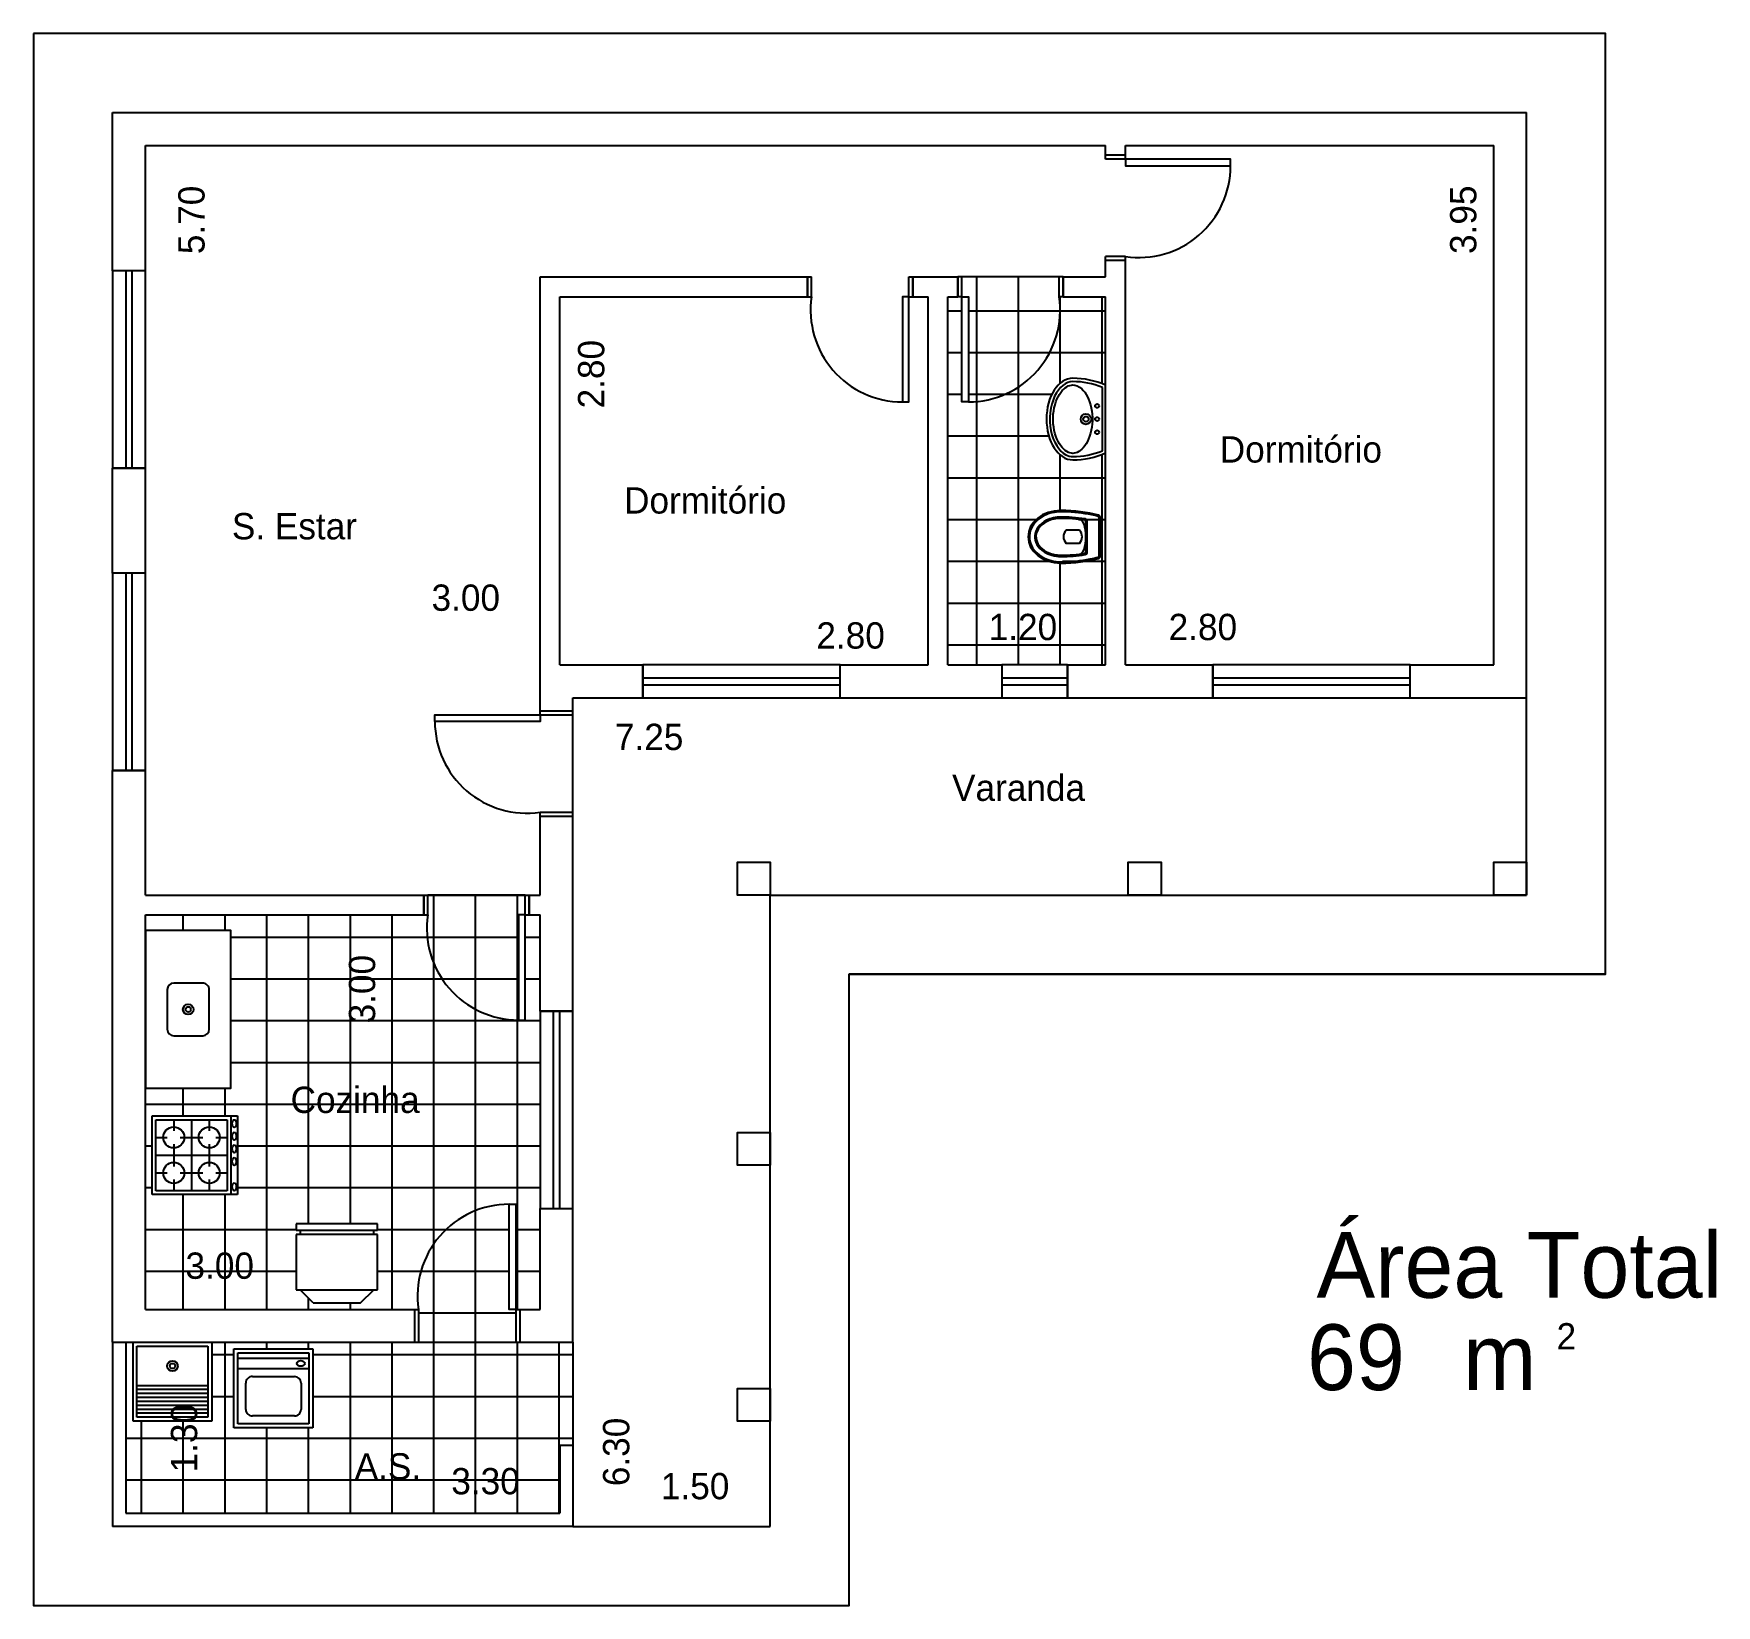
# Model space of a CAD drawing. Extents: x 0.1 to 12.9, y -0.5 to 11.4.
import ezdxf

# ---------------------------------------------------------------- set-up
doc = ezdxf.new("R2010")
doc.units = 0
doc.layers.get('0').update_dxf_attribs({"linetype": 'CONTINUOUS'})
doc.layers.get('DEFPOINTS').update_dxf_attribs({"linetype": 'CONTINUOUS'})
for name, color, linetype in [('ARQ3', 3, 'CONTINUOUS'), ('BLOCO', 7, 'CONTINUOUS'), ('BLOCOS', 7, 'CONTINUOUS'), ('HACHURA', 1, 'CONTINUOUS')]:
    doc.layers.add(name, color=color, linetype=linetype)
doc.styles.add('PADRÃO', font='', dxfattribs={"height": 0.2})
doc.styles.get('PADRÃO').set_extended_font_data('AvantGarde Bk BT')
doc.dimstyles.new('PADRÃOS', dxfattribs={"dimtxt": 0.15, "dimasz": 0.1, "dimexe": 1.25, "dimexo": 0.625, "dimgap": 0.1, "dimtad": 0, "dimjust": 1, "dimzin": 1, "dimdsep": 46, "dimtxsty": 'PADRÃO', "dimcen": 2.5, "dimse1": 1, "dimse2": 1, "dimsd1": 1, "dimsd2": 1, "dimclrt": 1, "dimadec": 0, "dimazin": 0, "dimtfac": 1, "dimtdec": 4, "dimtmove": 0, "dimatfit": 3, "dimfxl": 1, "dimtolj": 1, "dimtzin": 0, "dimarcsym": 0})
pattern_1 = [(0, (-138.7625952351194, -142.7760969602122), (0, 0.3175), []), (90, (-138.7625952351194, -142.7760969602122), (-0.3175, 1.944062586693024e-17), [])]

# ---------------------------------------------------------------- blocks, each defined once
blk = doc.blocks.new('P80D25')
at = {"layer": 'BLOCO', "ltscale": 0.015}
for p, q in [((0, 0.2499999999999716), (0, 0)), ((0, 0.25), (0.03000000000000114, 0.25)), ((0.03000000000000114, 0.2499999999999716), (0.03000000000000114, 0)), ((0.7700000000000102, 0.2499999999999716), (0.7700000000000102, -2.842170943040401e-14)), ((0.7700000000000102, 0.2499999999999716), (0.8000000000000114, 0.2499999999999716)), ((0.8000000000000114, 0.2499999999999716), (0.8000000000000114, -2.842170943040401e-14)), ((0, 0), (0.8000000000000114, -2.842170943040401e-14))]:
    blk.add_line(p, q, dxfattribs=at)
at = {"layer": 'BLOCO'}
blk.add_lwpolyline([(0.7700000000000102, 0.2499999999999716), (0.7199999999999989, 0.2499999999999716), (0.7199999999999989, 1.049999999999983), (0.7700000000000102, 1.049999999999983)], close=True, dxfattribs=at)
at = {"layer": 'BLOCO', "ltscale": 0.015}
blk.add_arc((0.7199999999999989, 0.3524374999999793), 0.6975625000000036, 89.99999999999959, 188.444460412286, dxfattribs=at)
blk = doc.blocks.new('P80E15')
at = {"layer": 'BLOCO', "ltscale": 0.015}
for p, q in [((0.03000000000000114, 0.1500000000000057), (0, 0.1500000000000057)), ((0, 0.1500000000000057), (0, 0)), ((0.03000000000000114, 0.1500000000000057), (0.03000000000000114, 0)), ((0.8000000000000114, 0.1500000000000341), (0.7700000000000102, 0.1500000000000341)), ((0.7700000000000102, 0.1500000000000057), (0.7700000000000102, 0)), ((0.8000000000000114, 0.1500000000000057), (0.8000000000000114, 0)), ((0.03000000000000114, 2.842170943040401e-14), (0, 0)), ((0.8000000000000114, 2.842170943040401e-14), (0.7700000000000102, 5.684341886080801e-14))]:
    blk.add_line(p, q, dxfattribs=at)
at = {"layer": 'BLOCO'}
blk.add_lwpolyline([(0.03000000000000114, 0.1500000000000057), (0.0800000000000125, 0.1500000000000057), (0.0800000000000125, 0.950000000000017), (0.03000000000000114, 0.950000000000017)], close=True, dxfattribs=at)
at = {"layer": 'BLOCO', "ltscale": 0.015}
blk.add_arc((0.0800000000000125, 0.2524375000000134), 0.6975625000000036, 351.555539587714, 90.00000000000041, dxfattribs=at)
blk = doc.blocks.new('J15')
at = {"layer": 'BLOCO'}
for p, q in [((1.5, 0.25), (0, 0.25)), ((0, 0.25), (0, 0)), ((1.5, 0.1500000000000057), (0, 0.1500000000000057)), ((1.5, 0), (1.5, 0.25)), ((0, 0.09999999999999432), (1.5, 0.09999999999999432)), ((0, 0), (1.5, 0))]:
    blk.add_line(p, q, dxfattribs=at)
blk = doc.blocks.new('J50')
at = {"layer": 'BLOCO'}
for p, q in [((0, 0.25), (0, 0)), ((0.5, 0.25), (0, 0.25)), ((0.5, 0.1500000000000057), (0, 0.1500000000000057)), ((0.5, 0), (0.5, 0.25)), ((0, 0.09999999999999432), (0.5, 0.09999999999999432)), ((0, 0), (0.5, 0))]:
    blk.add_line(p, q, dxfattribs=at)
blk = doc.blocks.new('P80D15')
at = {"layer": 'BLOCO', "ltscale": 0.015}
for p, q in [((0, 0.1500000000000057), (0, 0)), ((0, 0.1500000000000341), (0.03000000000000114, 0.1500000000000341)), ((0.03000000000000114, 0.1500000000000057), (0.03000000000000114, 0)), ((0.7700000000000102, 0.1500000000000057), (0.7700000000000102, 0)), ((0.7700000000000102, 0.1500000000000057), (0.8000000000000114, 0.1500000000000057)), ((0.8000000000000114, 0.1500000000000057), (0.8000000000000114, 0)), ((0, 2.842170943040401e-14), (0.03000000000000114, 0)), ((0.7699999999999818, 0), (0.8000000000000114, 0))]:
    blk.add_line(p, q, dxfattribs=at)
at = {"layer": 'BLOCO'}
blk.add_lwpolyline([(0.7700000000000102, 0.1500000000000057), (0.7199999999999989, 0.1500000000000057), (0.7199999999999989, 0.950000000000017), (0.7700000000000102, 0.950000000000017)], close=True, dxfattribs=at)
at = {"layer": 'BLOCO', "ltscale": 0.015}
blk.add_arc((0.7199999999999989, 0.2524375000000134), 0.6975625000000036, 89.99999999999959, 188.444460412286, dxfattribs=at)
blk = doc.blocks.new('VASOSAN')
at = {"layer": 'BLOCOS'}
for p, q in [((-0.04999870165021036, 0.1999637913173729), (-0.04999870165021036, 0.300036208682684)), ((0.05000129834978395, 0.2000000000000171), (0.05000129834978395, 0.3000000000000398)), ((-0.1156907586723577, 0.1400000000000148), (0.1156608751354042, 0.1400000000000148)), ((-0.1156899891503542, 0.1500000000000057), (0.1156563640565906, 0.1500000000000057)), ((-0.1449592708755176, 0.04000000000002046), (0.1449618675667352, 0.04000000000002046)), ((-0.144958964094414, 0.05000000000001137), (0.144958964094414, 0.05000000000001137))]:
    blk.add_line(p, q, dxfattribs=at)
for centre, radius, start, end in [((-1.681254687468936e-05, 0.2500000000000284), 0.07072348561596478, 44.98962509969003, 134.9688828081831), ((-0.1156907586724003, 0.1599999999999966), 0.02, 189.3867869031125, 270.0000000001221), ((-0.1156899891503826, 0.1599999999999113), 0.01, 189.3843767903272, 270.0000000002443), ((-1.681254687468936e-05, 0.2500000000000284), 0.07072348561596478, 225.0311171918169, 315.01037490031), ((0.1156563640566048, 0.1599999999999397), 0.01, 269.9999999999185, 350.5758748885445), ((0.1156608751354185, 0.1600000000000534), 0.02, 269.9999999999593, 350.5771305827586), ((-0.1449592708755176, 0.06000000000784667), 0.02, 195.5363314444965, 269.9999999879495), ((-0.1449589640944282, 0.0600000000000307), 0.01, 195.5346797106506, 270), ((0.1449589640941156, 0.06000000000059913), 0.01, 270.0000000017912, 344.483103753554), ((0.1449618675666784, 0.06000000000008754), 0.02, 270.0000000001221, 344.463668535786)]:
    blk.add_arc(centre, radius, start, end, dxfattribs=at)
for centre, major_axis, ratio, start_param, end_param in [((1.298349786793551e-06, 0.3400000000000034), (0, 0.25), 0.8000000000000114, 4.71238898038469, 7.853981633974483), ((1.298349786793551e-06, 0.3400000000000034), (0, 0.5), 0.4000000000000057, 1.570796326794897, 2.178171401941273), ((1.298349786793551e-06, 0.3400000000000034), (0, 0.5), 0.4000000000000057, 4.10501390519934, 4.71238898038469), ((3.162615456631102e-06, 0.2000000000000171), (-0.1315416254084454, 0), 0.380107846735427, 0, 3.141592653589793)]:
    blk.add_ellipse(centre, major_axis=major_axis, ratio=ratio, start_param=start_param, end_param=end_param, dxfattribs=at)
for points, knots in [([(0.1900012983497845, 0.3400000000000034), (0.1900012983497845, 0.3848761319792686), (0.1797393390216371, 0.4296688513161939), (0.1275724019719462, 0.5345347987748141), (0.06728061332151469, 0.5774883381547511), (-0.05557463358574921, 0.5822833263597715), (-0.1176873313140447, 0.5442092108278018), (-0.1772271428546759, 0.4396819034496957), (-0.1899987016502109, 0.3899119131999385), (-0.1899987016502109, 0.3400000000000034)], [4.71238898038469, 4.71238898038469, 4.71238898038469, 4.71238898038469, 5.268704666077937, 5.268704666077937, 6.251971787216637, 6.251971787216637, 7.235238908355337, 7.235238908355337, 7.853981633974483, 7.853981633974483, 7.853981633974483, 7.853981633974483]), ([(0.1500012983497925, 0.3400000000000034), (0.1500012983497925, 0.3788440209133057), (0.1410350669412708, 0.4175642631073231), (0.09785548235792874, 0.5046356523495774), (0.05186252916044509, 0.5365242863162791), (-0.035906470330346, 0.5428969122828846), (-0.08268716521656927, 0.5186239494114204), (-0.136675398657502, 0.4336095243094746), (-0.1499987016502189, 0.3869668551708401), (-0.1499987016502189, 0.3400000000000034)], [4.71238898038469, 4.71238898038469, 4.71238898038469, 4.71238898038469, 5.267303564860582, 5.267303564860582, 6.225165062483076, 6.225165062483076, 7.18302656010557, 7.18302656010557, 7.853981633974483, 7.853981633974483, 7.853981633974483, 7.853981633974483]), ([(0.1400012983497874, 0.3400000000000034), (0.1400012983497874, 0.3772837390730786), (0.1313244408788421, 0.4146147677288923), (0.08614040026922964, 0.5057958350239744), (0.03502463044166859, 0.5349710805647021), (-0.04931088296146413, 0.5246485128546965), (-0.08846614740087944, 0.4978919085569657), (-0.1301770436703151, 0.4186244413023701), (-0.139998701650228, 0.3793231752999873), (-0.139998701650228, 0.3400000000000034)], [4.71238898038469, 4.71238898038469, 4.71238898038469, 4.71238898038469, 5.266984672173268, 5.266984672173268, 6.376176055750425, 6.376176055750425, 7.268653195712185, 7.268653195712185, 7.853981633974483, 7.853981633974483, 7.853981633974483, 7.853981633974483]), ([(-0.1899987016502109, 0.3400000000000034), (-0.1899987016502109, 0.2628456380244302), (-0.1826597402104682, 0.1857481592563204), (-0.1646350625580055, 0.0962993025843275), (-0.1598779088782436, 0.07633152029333701), (-0.1545936493339752, 0.05732178411361133)], [1.570796326794897, 1.570796326794897, 1.570796326794897, 1.570796326794897, 2.037455774227855, 2.037455774227855, 2.178171373096618, 2.178171373096618, 2.178171373096618, 2.178171373096618]), ([(0.1255213970934932, 0.158362586435743), (0.1304959230626253, 0.1883329397418549), (0.1342856674288981, 0.2197754344096836), (0.1388984311594896, 0.280892952358073), (0.1400012983497874, 0.3104504303007616), (0.1400012983497874, 0.3400000000000034)], [4.319424209334854, 4.319424209334854, 4.319424209334854, 4.319424209334854, 4.526146784234752, 4.526146784234752, 4.71238898038469, 4.71238898038469, 4.71238898038469, 4.71238898038469]), ([(0.1353910129756457, 0.1567256052765629), (0.1406375926198677, 0.1883393074453181), (0.1445703338030171, 0.2215366219332111), (0.1489940345178695, 0.2833246268364178), (0.1500012983497925, 0.3116621455754114), (0.1500012983497925, 0.3400000000000034)], [4.319414935773391, 4.319414935773391, 4.319414935773391, 4.319414935773391, 4.53527739023095, 4.53527739023095, 4.71238898038469, 4.71238898038469, 4.71238898038469, 4.71238898038469]), ([(0.1545944801337669, 0.0573247746568768), (0.1714080019636555, 0.1178830224408784), (0.1827947395838834, 0.188231392050767), (0.1891612343353728, 0.2873542333339003), (0.1900012983497845, 0.3136769834079587), (0.1900012983497845, 0.3400000000000034)], [4.105016649121983, 4.105016649121983, 4.105016649121983, 4.105016649121983, 4.553177186481221, 4.553177186481221, 4.71238898038469, 4.71238898038469, 4.71238898038469, 4.71238898038469])]:
    blk.add_open_spline(points, degree=3, knots=knots, dxfattribs=at)
for points in [[(-0.1499987016502189, 0.3400000000000034), (-0.1499987016502189, 0.2771333061211863), (-0.1449377691834997, 0.2142947379843179), (-0.1354229546785177, 0.1567380311504962)], [(-0.1399987016502138, 0.3400000000000034), (-0.1399987016502138, 0.2776703725988909), (-0.1349701841103865, 0.2153313553609451), (-0.1255561557510418, 0.1583694305881238)]]:
    blk.add_open_spline(points, degree=3, dxfattribs=at)
blk = doc.blocks.new('LAVAT')
at = {"layer": 'BLOCOS'}
for p, q in [((-0.2573623180961135, 0), (0.2573623180960993, 0)), ((-0.2410322495695425, 0.02500000000000568), (0.2410322495695283, 0.02500000000000568))]:
    blk.add_line(p, q, dxfattribs=at)
for centre, radius in [((-2.842170943040401e-14, 0.1500000000000057), 0.04), ((-2.842170943040401e-14, 0.1500000000000057), 0.02), ((-0.09999999999999432, 0.06499999999999773), 0.015), ((0, 0.06499999999999773), 0.015), ((0.09999999999999432, 0.06499999999999773), 0.015)]:
    blk.add_circle(centre, radius, dxfattribs=at)
for centre, radius, start, end in [((0.3099999999999739, 0.25), 0.6200000000000045, 180, 203.779994731564), ((0.3099999999999739, 0.25), 0.5951987399818819, 180.0000000000055, 202.2113997706397), ((-0.3099999999999739, 0.25), 0.5951987399818819, 337.7886002293573, 359.9999999999946), ((-0.3099999999999739, 0.25), 0.6200000000000045, 336.2200052684331, 7.016477563892661e-15)]:
    blk.add_arc(centre, radius, start, end, dxfattribs=at)
blk.add_ellipse((-2.842170943040401e-14, 0.25), major_axis=(0.3100000000000023, 0), ratio=0.645161290322576, start_param=0, end_param=3.141592653589793, dxfattribs=at)
for points, knots in [([(0.2849999999999824, 0.2500000000000284), (0.2849999999999682, 0.300317964642403), (0.2452497040517159, 0.3541887687748044), (0.1008916727811169, 0.4227595909021034), (3.167234224576987e-05, 0.4339558931305021), (-0.1743068501371283, 0.3989778962069579), (-0.2442601782461509, 0.3532994974840165), (-0.2803506487652356, 0.2860131679577762), (-0.2851229441039038, 0.2679846562883483), (-0.285198739981908, 0.2499999999999716)], [0, 0, 0, 0, 0.9361481793933827, 0.9361481793933827, 1.872296358786765, 1.872296358786765, 2.808444538180148, 2.808444538180148, 3.13938546545754, 3.13938546545754, 3.13938546545754, 3.13938546545754]), ([(0.2599999999999625, 0.2500000000000284), (0.2599999999999625, 0.2784978981889878), (0.242078010852012, 0.3126567214920613), (0.1643569005752425, 0.3704649949829673), (0.1030052039381815, 0.3920693254798095), (-0.02877373062847255, 0.4037223597623836), (-0.0976825814684048, 0.3936467971219031), (-0.2034406750199054, 0.3477822861136133), (-0.2396263539294523, 0.3143366745038918), (-0.2661732608932681, 0.2526194074667387), (-0.2627272874450739, 0.2240541362115209), (-0.2158391141528142, 0.162032776211305), (-0.168127663237712, 0.1314918993692231), (-0.04805875393354597, 0.09792981637818343), (0.02266607553652022, 0.095757041570522), (0.1477154277714732, 0.1225128520000851), (0.2007272141554637, 0.1503951910720218), (0.2508407150234859, 0.2045307616155014), (0.2599999999999767, 0.2286312563089723), (0.2599999999999625, 0.2500000000000284)], [0, 0, 0, 0, 0.718091798041799, 0.718091798041799, 1.436183596083598, 1.436183596083598, 2.154275394125397, 2.154275394125397, 2.872367192167196, 2.872367192167196, 3.590458990208995, 3.590458990208995, 4.308550788250794, 4.308550788250794, 5.026642586292593, 5.026642586292593, 5.744734384334392, 5.744734384334392, 6.283185307179586, 6.283185307179586, 6.283185307179586, 6.283185307179586])]:
    blk.add_open_spline(points, degree=3, knots=knots, dxfattribs=at)
blk = doc.blocks.new('FOGÃO4B')
at = {"layer": 'BLOCOS'}
for p, q in [((-0.2999999999999972, 0.700000000000017), (0.2999999999999972, 0.700000000000017)), ((-0.2999999999999972, 0.05000000000001137), (-0.2999999999999829, 0.700000000000017)), ((-0.2999999999999972, 0.6500000000000057), (0.2999999999999972, 0.6500000000000057)), ((0.2999999999999972, 0.700000000000017), (0.2999999999999972, 0.05000000000001137)), ((-0.2700000000000244, 0.620000000000033), (0.2700000000000102, 0.620000000000033)), ((-0.2699999999999818, 0.0800000000000125), (-0.2700000000000244, 0.620000000000033)), ((-0.1350000000000051, 0.5350000000000534), (-0.1350000000000193, 0.620000000000033)), ((2.842170943040401e-14, 0.0800000000000125), (-1.4210854715202e-14, 0.620000000000033)), ((0.1350000000000051, 0.5350000000000534), (0.1349999999999909, 0.620000000000033)), ((0.2700000000000102, 0.620000000000033), (0.269999999999996, 0.07999999999995566)), ((-0.2700000000000244, 0.4850000000000421), (-0.1850000000000023, 0.4850000000000421)), ((-0.1349999999999909, 0.2650000000000716), (-0.1350000000000051, 0.4350000000000307)), ((-0.08500000000000796, 0.4850000000000421), (0.08500000000000796, 0.4850000000000421)), ((0.1350000000000051, 0.2650000000000716), (0.1350000000000051, 0.4350000000000307)), ((0.1850000000000023, 0.4850000000000421), (0.2700000000000102, 0.4850000000000421)), ((-0.2700000000000244, 0.3500000000000512), (0.2700000000000102, 0.3500000000000512)), ((-0.2700000000000244, 0.2150000000000603), (-0.1850000000000023, 0.2150000000000603)), ((-0.1349999999999767, 0.0800000000000125), (-0.1349999999999767, 0.1650000000000489)), ((-0.08500000000000796, 0.2150000000000603), (0.08500000000000796, 0.2150000000000603)), ((0.1350000000000335, 0.0800000000000125), (0.1350000000000193, 0.1650000000000489)), ((0.1850000000000023, 0.2150000000000603), (0.2700000000000102, 0.2150000000000603)), ((0.2999999999999972, 0.05000000000001137), (-0.2999999999999972, 0.05000000000001137)), ((0.269999999999996, 0.07999999999995566), (-0.2699999999999818, 0.0800000000000125))]:
    blk.add_line(p, q, dxfattribs=at)
for centre in [(-0.1350000000000051, 0.4850000000000421), (0.1350000000000051, 0.4850000000000421), (-0.1350000000000051, 0.2150000000000603), (0.1350000000000051, 0.2150000000000603)]:
    blk.add_circle(centre, 0.08, dxfattribs=at)
for centre in [(-0.2399999999999949, 0.6750000000000114), (-0.1439999999999912, 0.6750000000000114), (-0.04800000000000182, 0.6750000000000114), (0.04800000000000182, 0.6750000000000114), (0.2400000000000091, 0.6750000000000114)]:
    blk.add_ellipse(centre, major_axis=(-0.03000000000000114, 0), ratio=0.499999999999981, dxfattribs=at)
blk = doc.blocks.new('PIA')
at = {"layer": 'BLOCOS'}
blk.add_lwpolyline([(-0.6000000000000085, 0), (0.5999999999999943, 0), (0.5999999999999943, 0.6500000000000057), (-0.6000000000000085, 0.6500000000000057)], close=True, dxfattribs=at)
blk.add_lwpolyline([(-0.1500000000000199, 0.1649999999999352), (0.1500000000000057, 0.1649999999999636, 0.414213562373095), (0.2000000000000028, 0.214999999999975), (0.2000000000000028, 0.4349999999999454, 0.414213562373095), (0.1500000000000057, 0.4849999999999568), (-0.1500000000000057, 0.4849999999999852, 0.4142135623731188), (-0.2000000000000028, 0.4349999999999739), (-0.2000000000000171, 0.2149999999999466, 0.4142135623730711)], format="xyb", close=True, dxfattribs=at)
for radius in [0.04, 0.02]:
    blk.add_circle((0, 0.3249999999999886), radius, dxfattribs=at)
blk = doc.blocks.new('GELAD')
at = {"layer": 'BLOCOS'}
for p, q in [((0.3100000000000023, 0.6499999999999773), (-0.3100000000000023, 0.6499999999999773)), ((-0.3100000000000023, 0.6499999999999773), (-0.3100000000000023, 0.5999999999999659)), ((0.3100000000000165, 0.5999999999999659), (0.3100000000000023, 0.6499999999999773)), ((0.3100000000000023, 0.5999999999999659), (-0.3100000000000023, 0.5999999999999659)), ((0.3100000000000023, 0.5699999999999648), (-0.3100000000000023, 0.5699999999999648)), ((-0.3100000000000023, 0.5699999999999648), (-0.3100000000000023, 0.1499999999999773)), ((-0.2800000000000011, 0.5999999999999659), (-0.2799999999999869, 0.5699999999999932)), ((0.2800000000000153, 0.5699999999999932), (0.2800000000000011, 0.5999999999999659)), ((0.3100000000000023, 0.1499999999999773), (0.3100000000000165, 0.5699999999999648)), ((-0.3100000000000023, 0.1499999999999773), (0.3100000000000023, 0.1499999999999773)), ((-0.1800000000000068, 0.05000000000001137), (-0.2800000000000011, 0.1500000000000057)), ((0.1800000000000068, 0.04999999999998295), (0.2800000000000011, 0.1499999999999773)), ((-0.1800000000000068, 0.05000000000001137), (0.1800000000000068, 0.04999999999998295))]:
    blk.add_line(p, q, dxfattribs=at)
blk = doc.blocks.new('TANQUE')
at = {"layer": 'BLOCOS'}
for p, q in [((-0.2999999999999972, 0.5999999999999943), (0.2999999999999972, 0.5999999999999943)), ((-0.2999999999999972, 0), (-0.2999999999999972, 0.5999999999999943)), ((-0.2700000000000244, 0.5700000000000216), (0.2700000000000102, 0.5700000000000216)), ((-0.2699999999999818, 0.03000000000000114), (-0.2700000000000244, 0.5700000000000216)), ((-0.2700000000000244, 0.5400000000000205), (0.2700000000000102, 0.5400000000000205)), ((0.2700000000000102, 0.5700000000000216), (0.269999999999996, 0.02999999999994429)), ((0.2999999999999972, 0.5999999999999943), (0.2999999999999972, 0)), ((-0.2700000000000244, 0.5100000000000193), (0.2700000000000102, 0.5100000000000193)), ((-0.2700000000000244, 0.4800000000000182), (0.2700000000000102, 0.4800000000000182)), ((-0.2700000000000244, 0.4500000000000171), (0.2700000000000102, 0.4500000000000171)), ((-0.2700000000000244, 0.4200000000000159), (0.2700000000000102, 0.4200000000000159)), ((-0.2700000000000244, 0.3900000000000148), (0.2700000000000102, 0.3900000000000148)), ((-0.2700000000000244, 0.3600000000000136), (0.2700000000000102, 0.3600000000000136)), ((-0.2700000000000244, 0.3300000000000125), (0.2700000000000102, 0.3300000000000125)), ((0.2999999999999972, 0), (-0.2999999999999972, 0)), ((0.269999999999996, 0.02999999999994429), (-0.2699999999999818, 0.03000000000000114))]:
    blk.add_line(p, q, dxfattribs=at)
for radius in [0.04, 0.02]:
    blk.add_circle((1.4210854715202e-14, 0.1800000000000068), radius, dxfattribs=at)
blk = doc.blocks.new('MÁQUINA')
at = {"layer": 'BLOCOS'}
for p, q in [((-0.2999999999999972, 0.6500000000000057), (0.2999999999999972, 0.6500000000000057)), ((-0.2999999999999972, 0.05000000000001137), (-0.2999999999999972, 0.6500000000000057)), ((0.2999999999999972, 0.6500000000000057), (0.2999999999999972, 0.05000000000001137)), ((-0.2700000000000244, 0.620000000000033), (0.2700000000000102, 0.620000000000033)), ((-0.2699999999999818, 0.0800000000000125), (-0.2700000000000244, 0.620000000000033)), ((-0.160000000000025, 0.5600000000000023), (0.1600000000000108, 0.5600000000000023)), ((0.2700000000000102, 0.620000000000033), (0.269999999999996, 0.07999999999995566)), ((-0.210000000000008, 0.3100000000000023), (-0.2100000000000222, 0.5099999999999909)), ((0.210000000000008, 0.5099999999999909), (0.2099999999999795, 0.3099999999999739)), ((0.1599999999999824, 0.2599999999999625), (-0.1600000000000108, 0.2599999999999909)), ((0.2700000000000102, 0.1999999999999602), (-0.2699999999999676, 0.2000000000000171)), ((0.2999999999999972, 0.05000000000001137), (-0.2999999999999972, 0.05000000000001137)), ((0.269999999999996, 0.1199999999999477), (-0.2699999999999818, 0.1200000000000045)), ((0.269999999999996, 0.07999999999995566), (-0.2699999999999818, 0.0800000000000125))]:
    blk.add_line(p, q, dxfattribs=at)
for centre, start, end in [((-0.160000000000025, 0.5099999999999909), 90, 180.0000000000045), ((0.1600000000000108, 0.5099999999999909), 359.9999999999985, 90.00000000000375), ((-0.1600000000000108, 0.3100000000000023), 180.0000000000057, 269.9999999999924), ((0.1599999999999824, 0.3099999999999739), 269.999999999994, 359.9999999999981)]:
    blk.add_arc(centre, 0.05, start, end, dxfattribs=at)
blk.add_ellipse((-0.2079155801208259, 0.1609604888554372), major_axis=(-0.03006968374842245, 0), ratio=0.7169811713374736, dxfattribs=at)
blk = doc.blocks.new('DORMI')
at = {"layer": 'HACHURA', "ltscale": 0.015, "style": 'PADRÃO'}
blk.add_text('Dormitório', height=0.2, dxfattribs=at).set_placement((-0.5164404245072092, -0.06614472024716633))
blk = doc.blocks.new('ESTAR')
at = {"layer": 'HACHURA', "ltscale": 0.015, "style": 'PADRÃO'}
blk.add_text('S. Estar', height=0.2, dxfattribs=at).set_placement((-0.425116371214699, -0.06847717339962855))
blk = doc.blocks.new('COZINHA')
at = {"layer": 'HACHURA', "ltscale": 0.015, "style": 'PADRÃO'}
blk.add_text('Cozinha', height=0.2, dxfattribs=at).set_placement((-0.6582467478390299, -0.06847717339962855))
blk = doc.blocks.new('*D15')
at = {"layer": 'DEFPOINTS', "color": 0, "linetype": 'ByBlock', "ltscale": 0.015}
for p in [(147.0299926165722, 149.6765255359248), (145.8299926165722, 149.3891746190742), (147.0299926165722, 149.3891746190741)]:
    blk.add_point(p, dxfattribs=at)
at = {"color": 1, "linetype": 'ByBlock', "ltscale": 0.015, "insert": (146.4012151440447, 149.6765255359248), "char_height": 0.2, "attachment_point": 5, "style": 'PADRÃO'}
blk.add_mtext('\\A1;1.20', dxfattribs=at)
blk = doc.blocks.new('*D16')
at = {"layer": 'DEFPOINTS', "color": 0, "linetype": 'ByBlock', "ltscale": 0.015}
for p in [(149.9799926165722, 149.6765255359248), (147.1799926165722, 149.3891746190742), (149.9799926165722, 149.3891746190742)]:
    blk.add_point(p, dxfattribs=at)
at = {"color": 1, "linetype": 'ByBlock', "ltscale": 0.015, "insert": (147.7690722869019, 149.6765255359248), "char_height": 0.2, "attachment_point": 5, "style": 'PADRÃO'}
blk.add_mtext('\\A1;2.80', dxfattribs=at)
blk = doc.blocks.new('*D17')
at = {"layer": 'DEFPOINTS', "color": 0, "linetype": 'ByBlock', "ltscale": 0.015}
for p in [(142.8799926165722, 149.612084688956), (142.8799926165722, 149.3891746190741), (145.6799926165722, 149.3891746190741)]:
    blk.add_point(p, dxfattribs=at)
at = {"color": 1, "linetype": 'ByBlock', "ltscale": 0.015, "insert": (145.0909129462425, 149.612084688956), "char_height": 0.2, "attachment_point": 5, "style": 'PADRÃO'}
blk.add_mtext('\\A1;2.80', dxfattribs=at)
blk = doc.blocks.new('*D18')
at = {"layer": 'DEFPOINTS', "color": 0, "linetype": 'ByBlock', "ltscale": 0.015}
for p in [(149.9799926165722, 153.3391746190742), (149.7496475625071, 149.3891746190742), (149.9799926165722, 149.3891746190742)]:
    blk.add_point(p, dxfattribs=at)
at = {"color": 1, "linetype": 'ByBlock', "ltscale": 0.015, "insert": (149.7496475625071, 152.774339454239), "char_height": 0.2, "attachment_point": 5, "rotation": 90, "style": 'PADRÃO'}
blk.add_mtext('\\A1;3.95', dxfattribs=at)
blk = doc.blocks.new('*D19')
at = {"layer": 'DEFPOINTS', "color": 0, "linetype": 'ByBlock', "ltscale": 0.015}
for p in [(142.8799926165722, 152.1891746190741), (142.8799926165722, 149.3891746190741), (143.1198514441023, 149.3891746190741)]:
    blk.add_point(p, dxfattribs=at)
at = {"color": 1, "linetype": 'ByBlock', "ltscale": 0.015, "insert": (143.1198514441023, 151.6000949487444), "char_height": 0.2, "attachment_point": 5, "rotation": 90, "style": 'PADRÃO'}
blk.add_mtext('\\A1;2.80', dxfattribs=at)
blk = doc.blocks.new('*D20')
at = {"layer": 'DEFPOINTS', "color": 0, "linetype": 'ByBlock', "ltscale": 0.015}
for p in [(139.7299926165722, 153.3391746190741), (139.7299926165722, 147.6391746190741), (140.0810080494491, 147.6391746190741)]:
    blk.add_point(p, dxfattribs=at)
at = {"color": 1, "linetype": 'ByBlock', "ltscale": 0.015, "insert": (140.0810080494491, 152.7727597839092), "char_height": 0.2, "attachment_point": 5, "rotation": 90, "style": 'PADRÃO'}
blk.add_mtext('\\A1;5.70', dxfattribs=at)
blk = doc.blocks.new('*D21')
at = {"layer": 'DEFPOINTS', "color": 0, "linetype": 'ByBlock', "ltscale": 0.015}
for p in [(142.7299926165722, 152.3391746190741), (139.7299926165722, 150.8865611559121), (139.7299926165722, 149.899463247647)]:
    blk.add_point(p, dxfattribs=at)
at = {"color": 1, "linetype": 'ByBlock', "ltscale": 0.015, "insert": (142.1652948143744, 149.899463247647), "char_height": 0.2, "attachment_point": 5, "style": 'PADRÃO'}
blk.add_mtext('\\A1;3.00', dxfattribs=at)
blk = doc.blocks.new('*D22')
at = {"layer": 'DEFPOINTS', "color": 0, "linetype": 'ByBlock', "ltscale": 0.015}
for p in [(142.7299926165722, 144.8205025974387), (139.7299926165722, 144.4891746190741), (142.7299926165722, 144.4891746190741)]:
    blk.add_point(p, dxfattribs=at)
at = {"color": 1, "linetype": 'ByBlock', "ltscale": 0.015, "insert": (140.29469041877, 144.8205025974387), "char_height": 0.2, "attachment_point": 5, "style": 'PADRÃO'}
blk.add_mtext('\\A1;3.00', dxfattribs=at)
blk = doc.blocks.new('*D23')
at = {"layer": 'DEFPOINTS', "color": 0, "linetype": 'ByBlock', "ltscale": 0.015}
for p in [(141.8467850545473, 147.4891746190741), (141.3778138899224, 144.4891746190741), (141.7758667064347, 144.4891746190741)]:
    blk.add_point(p, dxfattribs=at)
at = {"color": 1, "linetype": 'ByBlock', "ltscale": 0.015, "insert": (141.3778138899224, 146.9244768168763), "char_height": 0.2, "attachment_point": 5, "rotation": 90, "style": 'PADRÃO'}
blk.add_mtext('\\A1;3.00', dxfattribs=at)
blk = doc.blocks.new('*D24')
at = {"layer": 'DEFPOINTS', "color": 0, "linetype": 'ByBlock', "ltscale": 0.015}
for p in [(139.6353821853458, 144.2391746190741), (140.0246270266277, 144.2391746190741), (139.5799926165722, 142.9391746190741)]:
    blk.add_point(p, dxfattribs=at)
at = {"color": 1, "linetype": 'ByBlock', "ltscale": 0.015, "insert": (140.0246270266277, 143.5103971465466), "char_height": 0.2, "attachment_point": 5, "rotation": 90, "style": 'PADRÃO'}
blk.add_mtext('\\A1;1.30', dxfattribs=at)
blk = doc.blocks.new('*D25')
at = {"layer": 'DEFPOINTS', "color": 0, "linetype": 'ByBlock', "ltscale": 0.015}
for p in [(139.5799926165722, 143.1819857213944), (139.5799926165722, 142.9391746190741), (142.8799926165722, 142.9391746190741)]:
    blk.add_point(p, dxfattribs=at)
at = {"color": 1, "linetype": 'ByBlock', "ltscale": 0.015, "insert": (142.3152948143744, 143.1819857213944), "char_height": 0.2, "attachment_point": 5, "style": 'PADRÃO'}
blk.add_mtext('\\A1;3.30', dxfattribs=at)
blk = doc.blocks.new('*D26')
at = {"layer": 'DEFPOINTS', "color": 0, "linetype": 'ByBlock', "ltscale": 0.015}
for p in [(142.9799926165722, 143.1444458802179), (142.9799926165722, 142.8391746190741), (144.4799926165722, 142.8391746190741)]:
    blk.add_point(p, dxfattribs=at)
at = {"color": 1, "linetype": 'ByBlock', "ltscale": 0.015, "insert": (143.9087700890997, 143.1444458802179), "char_height": 0.2, "attachment_point": 5, "style": 'PADRÃO'}
blk.add_mtext('\\A1;1.50', dxfattribs=at)
blk = doc.blocks.new('*D27')
at = {"layer": 'DEFPOINTS', "color": 0, "linetype": 'ByBlock', "ltscale": 0.015}
for p in [(142.9799926165722, 149.1391746190741), (150.2299926165722, 149.1391746190741), (150.2299926165722, 148.8409547932362)]:
    blk.add_point(p, dxfattribs=at)
at = {"color": 1, "linetype": 'ByBlock', "ltscale": 0.015, "insert": (143.5593195396491, 148.8409547932362), "char_height": 0.2, "attachment_point": 5, "style": 'PADRÃO'}
blk.add_mtext('\\A1;7.25', dxfattribs=at)
blk = doc.blocks.new('*D28')
at = {"layer": 'DEFPOINTS', "color": 0, "linetype": 'ByBlock', "ltscale": 0.015}
for p in [(142.9799926165722, 149.1391746190741), (143.3099471362993, 149.1391746190741), (142.9799926165722, 142.8391746190741)]:
    blk.add_point(p, dxfattribs=at)
at = {"color": 1, "linetype": 'ByBlock', "ltscale": 0.015, "insert": (143.3099471362993, 143.4055894542389), "char_height": 0.2, "attachment_point": 5, "rotation": 90, "style": 'PADRÃO'}
blk.add_mtext('\\A1;6.30', dxfattribs=at)
blk = doc.blocks.new('AREA')
at = {"layer": 'HACHURA', "ltscale": 0.1, "style": 'PADRÃO'}
for s, p in [('Área Total', (-2.498118662321986, 0.432649720527877)), ('m', (-1.383981738905476, -0.2692598737472736))]:
    blk.add_text(s, height=0.5, dxfattribs=at).set_placement(p)
at = {"layer": 'HACHURA', "ltscale": 0.015, "style": 'PADRÃO'}
blk.add_text('2', height=0.2, dxfattribs=at).set_placement((-0.6730096243244077, 0.03971876221811499))
blk.add_attdef('100', (-2.57025748884891, -0.2692836984217877), '', height=0.5, dxfattribs=at)

msp = doc.modelspace()

# ---------------------------------------------------------------- hatches: boundary and pattern name
at = {"ltscale": 0.015}
h = msp.add_hatch(dxfattribs=at)
h.set_pattern_fill('NET', color=256, scale=0.1, style=0)
h.set_pattern_definition(pattern_1)
h.paths.add_polyline_path([(7.913479846055827, 9.41307765886194), (7.913479846055822, 9.563077658861916), (7.173479846055812, 9.563077658861886), (7.173479846055818, 9.413077658861882), (7.223479846055827, 9.413077658861882), (7.223479846055858, 8.613077658861872, 0.4580704259902406)])
edge = h.paths.add_edge_path()
edge.add_ellipse((8.017397381452838, 8.482491510779965), major_axis=(1.898139848424699e-17, 0.3100000000000023), ratio=0.645161290322576, start_angle=0, end_angle=180, ccw=False)
edge.add_arc((8.017397381452838, 8.17249151078002), 0.6200000000000049, 66.22000526858812, 89.99999999996089, ccw=False)
edge.add_line((8.267397381452838, 8.739853828880197), (8.267397381452838, 9.41307765886188))
edge.add_line((8.267397381452838, 9.41307765886188), (7.943479846055823, 9.41307765886188))
edge.add_line((7.943479846055823, 9.41307765886188), (7.913479846055836, 9.413077658861878))
edge.add_arc((7.223479846055833, 9.310640158861876), 0.6975625000000037, -89.99999999999801, 8.44446041228548, ccw=False)
edge.add_line((7.223479846055858, 8.613077658861872), (7.173479846055846, 8.61307765886187))
edge.add_line((7.173479846055846, 8.61307765886187), (7.173479846055818, 9.41307765886188))
edge.add_line((7.173479846055818, 9.41307765886188), (7.143479846055817, 9.41307765886188))
edge.add_line((7.143479846055817, 9.41307765886188), (7.06739738145285, 9.413077658861852))
edge.add_line((7.06739738145285, 9.413077658861852), (7.067397381452849, 6.613077658861926))
edge.add_line((7.067397381452849, 6.613077658861926), (7.477798551106787, 6.613077658861926))
edge.add_line((7.477798551106787, 6.613077658861926), (7.977798551106787, 6.613077658861982))
edge.add_line((7.977798551106787, 6.613077658861982), (8.267397381452838, 6.613077658861924))
edge.add_line((8.267397381452838, 6.613077658861924), (8.267397381452838, 8.225129192679791))
edge.add_arc((8.017397381452838, 8.792491510779968), 0.6200000000000047, 270, 293.7799947314119, ccw=False)
edge = h.paths.add_edge_path(flags=16)
edge.add_ellipse((7.927397381452835, 7.587665447543486), major_axis=(-0.25, 1.530757942277972e-17), ratio=0.8000000000000114, start_angle=270, end_angle=450, ccw=False)
edge.add_ellipse((7.927397381452835, 7.587665447543486), major_axis=(-0.5, 3.061515884555943e-17), ratio=0.4000000000000057, start_angle=235.1999716104384, end_angle=270, ccw=False)
edge.add_arc((8.207397381452818, 7.732626016760364), 0.02000000000000005, 4.0813574742060155e-11, 78.17726239658953, ccw=False)
edge.add_line((8.227397381452818, 7.732626016760378), (8.227397381452818, 7.442704878318182))
edge.add_arc((8.207397381452818, 7.442704878320358), 0.02000000000000022, 281.82273711184905, 359.9999999937661, ccw=False)
edge.add_ellipse((7.927397381452835, 7.587665447543486), major_axis=(-0.5, 3.061515884555943e-17), ratio=0.4000000000000057, start_angle=90, end_angle=124.80002838732861, ccw=False)
h.paths.add_polyline_path([(7.317397381452836, 7.054549454833503), (7.959842436397891, 7.054549454833503), (7.959842436397891, 6.746307696591745), (7.317397381452836, 6.746307696591745)], flags=24)
h = msp.add_hatch(dxfattribs=at)
h.set_pattern_fill('NET', color=256, scale=0.1, style=0)
h.set_pattern_definition(pattern_1)
h.paths.add_polyline_path([(3.114189819427935, 4.863077658861897), (3.114189819427935, 4.713077658861923, 0.4580704259902407), (3.804189819427933, 3.91307765886188), (3.804189819427932, 4.713077658861891), (3.854189819427944, 4.713077658861891), (3.854189819427944, 4.863077658861896)])
h = msp.add_hatch(dxfattribs=at)
h.set_pattern_fill('NET', color=256, scale=0.1, style=0)
h.set_pattern_definition(pattern_1)
h.paths.add_polyline_path([(3.783271471315317, 1.713077658861863), (3.733271471315305, 1.713077658861835), (3.733271471315305, 2.513077658861874, 0.458070425990229), (3.043271471315308, 1.713077658861863), (3.043271471315308, 1.463077658861891), (3.783271471315317, 1.463077658861863)])
h.paths.add_polyline_path([(3.967397381452827, 3.97992021110548), (3.967397381452855, 4.713077658861891), (3.884189819427945, 4.713077658861891), (3.854189819427944, 4.713077658861891), (3.854189819427916, 3.913077658861852), (3.804189819427535, 3.91307765886188, -0.4580704259900417), (3.114189819427935, 4.713077658861863), (3.084189819427934, 4.713077658861863), (0.9673973814528551, 4.713077658861891), (0.9673973814528836, 4.594312961456609), (1.617397381452832, 4.594312961456609), (1.617397381452832, 3.39431296145662), (0.9673973814528836, 3.394312961456649), (0.9673973814528551, 1.713077658861891), (3.013271471315306, 1.713077658861891), (3.043271471315308, 1.713077658861891, -0.4580704259902146), (3.733271471315305, 2.513077658861874), (3.783271471315317, 2.513077658861874), (3.783271471315317, 1.713077658861863), (3.813271471315318, 1.713077658861863), (3.967397381452827, 1.713077658861891), (3.967397381452827, 2.47992021110548)])
h.paths.add_polyline_path([(2.732578898622961, 2.363077658861897), (2.732578898622961, 2.313077658861857), (2.702578898622932, 2.313077658861857), (2.70257889862296, 2.283077658861856), (2.732578898622933, 2.283077658861856), (2.732578898622933, 1.863077658861897), (2.70257889862296, 1.863077658861897), (2.602578898622937, 1.763077658861874), (2.242578898622924, 1.763077658861903), (2.142578898622929, 1.863077658861869), (2.112578898622928, 1.863077658861869), (2.112578898622957, 2.283077658861856), (2.142578898622958, 2.283077658861856), (2.142578898622929, 2.313077658861857), (2.112578898622928, 2.313077658861857), (2.112578898622928, 2.363077658861869)], flags=16)
h.paths.add_polyline_path([(1.667397381452872, 2.585794719916549), (1.017397381452867, 2.585794719916521), (1.017397381452867, 3.185794719916572), (1.667397381452844, 3.185794719916515)], flags=16)
h.paths.add_polyline_path([(4.217397381452855, 1.463077658861891), (3.813271471315318, 1.463077658861891), (3.013271471315306, 1.463077658861891), (1.472786950226464, 1.463077658861891), (1.472786950226464, 0.8630776588618971), (1.640303100031701, 0.8630776588618971), (1.640303100031701, 1.41307765886188), (2.240303100031724, 1.41307765886188), (2.240303100031753, 0.8630776588618971), (4.217397381452855, 0.8630776588618971)])
h.paths.add_polyline_path([(4.117397381452832, 0.6800788981346955), (4.217397381452827, 0.6800788981346955), (4.217397381452827, 0.8630776588618971), (2.240303100031696, 0.8630776588618971), (2.240303100031724, 0.8130776588618858), (1.640303100031701, 0.8130776588618858), (1.640303100031701, 0.8630776588618971), (0.817397381452821, 0.8630776588618971), (0.8173973814527926, 0.1630776588618801), (4.117397381452832, 0.1630776588618801)])
h.paths.add_polyline_path([(2.02695793088742, 3.150344281894405), (3.145089799019274, 3.150344281894405), (3.145089799019274, 3.462706919257045), (2.02695793088742, 3.462706919257045)], flags=24)
h.paths.add_polyline_path([(1.217397381452798, 2.198526516347357), (1.846792985848396, 2.198526516347357), (1.846792985848396, 1.890284758105594), (1.217397381452798, 1.890284758105594)], flags=24)
h.paths.add_polyline_path([(2.461097775682191, 3.833682054466266), (2.461097775682191, 4.463077658861863), (2.769339533923954, 4.463077658861863), (2.769339533923954, 3.833682054466266)], flags=24)
h.paths.add_polyline_path([(1.107910912387496, 0.4130776588618801), (1.107910912387496, 1.055522713806937), (1.416152670629259, 1.055522713806937), (1.416152670629259, 0.4130776588618801)], flags=9)
h.paths.add_polyline_path([(3.238001777057235, 0.5600096403030932), (3.867397381452832, 0.5600096403030932), (3.867397381452832, 0.2517678820613298), (3.238001777057235, 0.2517678820613298)], flags=24)
h.paths.add_polyline_path([(2.499289714331326, 0.3638890652999009), (3.072916087957708, 0.3638890652999009), (3.072916087957708, 0.6754275268383765), (2.499289714331326, 0.6754275268383765)], flags=24)

# ---------------------------------------------------------------- linework, layer by layer
for p, q in [((0.7173973814528267, 10.81307765886186), (11.46739738145283, 10.81307765886197)), ((0.7173973814528267, 9.610464195699876), (0.7173973814528267, 10.81307765886186)), ((11.46739738145285, 6.363077658861953), (11.46739738145283, 10.81307765886197)), ((0.9673973814528267, 10.56307765886186), (8.267397381452838, 10.56307765886189)), ((0.9673973814528267, 9.610464195699876), (0.9673973814528267, 10.56307765886186)), ((8.267397381452838, 10.48844755287783), (8.267397381452838, 10.56307765886189)), ((8.417397381452844, 10.56307765886191), (11.21739738145288, 10.56307765886194)), ((8.417397381452844, 10.48844755287783), (8.417397381452844, 10.56307765886189)), ((11.21739738145288, 6.613077658861982), (11.21739738145288, 10.56307765886194)), ((8.417397381452844, 10.48844755287783), (8.267397381452838, 10.48844755287783)), ((0.9673973814528551, 9.610464195699876), (0.7173973814528267, 9.610464195699876)), ((8.267397381452867, 9.563077658861914), (8.267397381452867, 9.688447552877847)), ((8.417397381452844, 9.688447552877818), (8.267397381452838, 9.688447552877818)), ((8.417397381452844, 6.613077658861954), (8.417397381452844, 9.688447552877818)), ((3.967397381452827, 6.264159143558857), (3.967397381452827, 9.563077658861886)), ((3.967397381452827, 9.563077658861886), (6.001728550365584, 9.563077658861886)), ((6.001728550365556, 9.563077658861914), (6.001728550365556, 9.413077658861852)), ((6.801728550365567, 9.563077658861914), (6.801728550365567, 9.413077658861852)), ((6.801728550365567, 9.563077658861886), (7.143479846055811, 9.563077658861886)), ((7.143479846055811, 9.563077658861914), (7.143479846055811, 9.413077658861852)), ((7.913479846055822, 9.563077658861914), (7.173479846055841, 9.563077658861886)), ((7.943479846055823, 9.563077658861914), (7.943479846055823, 9.413077658861852)), ((7.943479846055823, 9.563077658861886), (8.267397381452838, 9.563077658861914)), ((4.117397381452832, 6.613077658861897), (4.117397381452832, 9.413077658861852)), ((4.117397381452832, 9.413077658861852), (6.001728550365556, 9.413077658861852)), ((6.801728550365567, 9.413077658861852), (6.917397381452844, 9.413077658861852)), ((6.917397381452844, 6.613077658861926), (6.917397381452844, 9.41307765886188)), ((7.067397381452849, 6.613077658861954), (7.067397381452849, 9.41307765886188)), ((7.067397381452821, 9.413077658861852), (7.143479846055811, 9.413077658861852)), ((7.943479846055823, 9.41307765886188), (8.267397381452867, 9.41307765886188)), ((8.267397381452838, 6.613077658861954), (8.267397381452838, 9.413077658861852)), ((0.9673973814528551, 8.110464195699876), (0.7173973814528267, 8.110464195699876)), ((0.7173973814528551, 7.311040184160731), (0.7173973814528551, 8.110464195699876)), ((0.9673973814528267, 7.311040184160703), (0.9673973814528267, 8.110464195699876)), ((0.9673973814528551, 7.311040184160731), (0.7173973814528267, 7.311040184160731)), ((4.117397381452832, 6.613077658861897), (4.749942230197718, 6.613077658861897)), ((4.749942230197718, 6.363077658861897), (4.749942230197718, 6.613077658861897)), ((6.249942230197718, 6.363077658861897), (6.249942230197718, 6.613077658861897)), ((6.249942230197718, 6.613077658861897), (6.917397381452815, 6.613077658861897)), ((7.067397381452849, 6.613077658861926), (7.477798551106787, 6.613077658861926)), ((7.477798551106787, 6.613077658861926), (7.477798551106787, 6.363077658861926)), ((7.977798551106787, 6.613077658861926), (7.977798551106787, 6.363077658861926)), ((7.977798551106787, 6.613077658861926), (8.267397381452838, 6.613077658861926)), ((8.417397381452844, 6.613077658861926), (9.083267955275147, 6.613077658861926)), ((9.083267955275147, 6.363077658861982), (9.083267955275147, 6.613077658861982)), ((10.58326795527515, 6.363077658861982), (10.58326795527515, 6.613077658861982)), ((10.58326795527515, 6.613077658861954), (11.21739738145288, 6.613077658861982)), ((4.217397381452827, 6.363077658861897), (4.749942230197718, 6.363077658861897)), ((4.217397381452827, 6.264159143558857), (4.217397381452827, 6.363077658861897)), ((6.249942230197718, 6.363077658861897), (7.477798551106787, 6.363077658861897)), ((7.977798551106787, 6.363077658861897), (9.083267955275147, 6.363077658861926)), ((10.58326795527515, 6.363077658861954), (11.46739738145285, 6.363077658861953)), ((11.46739738145286, 4.863077658861954), (11.46739738145285, 6.363077658861953)), ((3.967397381452827, 6.264159143558857), (4.217397381452827, 6.264159143558857)), ((0.7173973814528267, 1.463077658861891), (0.7173973814528551, 5.811040184160731)), ((0.9673973814528551, 5.811040184160731), (0.7173973814528267, 5.811040184160731)), ((0.9673973814528551, 4.863077658861926), (0.9673973814528551, 5.811040184160731)), ((3.967397381452827, 4.863077658861926), (3.967397381452827, 5.464159143558845)), ((3.967397381452827, 5.464159143558845), (4.217397381452827, 5.464159143558845)), ((4.217397381452827, 3.97992021110548), (4.217397381452827, 5.464159143558845)), ((0.9673973814528267, 4.863077658861897), (3.084189819427934, 4.863077658861897)), ((3.084189819427934, 4.863077658861897), (3.084189819427934, 4.713077658861891)), ((3.854189819427944, 4.863077658861897), (3.114189819427935, 4.863077658861897)), ((3.884189819427945, 4.863077658861897), (3.884189819427945, 4.713077658861891)), ((3.884189819427945, 4.863077658861897), (3.967397381452827, 4.863077658861897)), ((5.717397381452827, 4.863077658861897), (11.46739738145286, 4.863077658861954)), ((5.717397381452827, 0.06307765886188577), (5.717397381452827, 4.863077658861897)), ((0.9673973814528267, 1.713077658861891), (0.9673973814528551, 4.713077658861891)), ((0.9673973814528267, 4.713077658861891), (3.084189819427934, 4.713077658861891)), ((3.884189819427945, 4.713077658861891), (3.967397381452827, 4.713077658861891)), ((3.967397381452827, 3.97992021110548), (3.967397381452827, 4.713077658861891)), ((3.967397381452827, 3.97992021110548), (4.217397381452827, 3.97992021110548)), ((3.967397381452827, 1.713077658861891), (3.967397381452827, 2.47992021110548)), ((3.967397381452827, 2.47992021110548), (4.217397381452827, 2.47992021110548)), ((4.217397381452827, 1.463077658861891), (4.217397381452827, 2.47992021110548)), ((0.9673973814528267, 1.713077658861891), (3.013271471315306, 1.713077658861891)), ((3.013271471315306, 1.713077658861891), (3.013271471315306, 1.463077658861891)), ((3.813271471315318, 1.713077658861891), (3.813271471315318, 1.463077658861891)), ((3.813271471315318, 1.713077658861891), (3.967397381452827, 1.713077658861891)), ((0.7173973814528267, 1.463077658861891), (3.013271471315306, 1.463077658861891)), ((0.7173973814528267, 1.463077658861891), (0.7173973814528267, 0.06307765886188577)), ((0.817397381452821, 1.463077658861891), (0.817397381452821, 0.1630776588618801)), ((3.813271471315318, 1.463077658861891), (4.217397381452827, 1.463077658861891)), ((4.217397381452827, 1.463077658861891), (4.217397381452827, 0.06307765886188577)), ((4.117397381452832, 0.6800788981346955), (4.117397381452832, 0.1630776588618801)), ((4.117397381452832, 0.6800788981346955), (4.217397381452827, 0.6800788981346955)), ((0.817397381452821, 0.1630776588618801), (4.117397381452832, 0.1630776588618801)), ((4.217397381452827, 0.06307765886188577), (0.7173973814528267, 0.06307765886188577)), ((4.217397381452827, 0.06307765886188577), (5.717397381452827, 0.06307765886188577))]:
    msp.add_line(p, q, dxfattribs=at)
for points in [[(5.717397381452827, 4.863077658861954), (5.467397381452827, 4.863077658861954), (5.467397381452827, 5.113077658861954), (5.717397381452827, 5.113077658861954)], [(8.688650804847555, 4.863077658861926), (8.438650804847555, 4.863077658861926), (8.438650804847555, 5.113077658861926), (8.688650804847555, 5.113077658861926)], [(11.46739738145286, 4.863077658861954), (11.21739738145286, 4.863077658861954), (11.21739738145286, 5.113077658861954), (11.46739738145286, 5.113077658861954)], [(5.717397381452827, 2.808778126422112), (5.467397381452827, 2.808778126422112), (5.467397381452827, 3.058778126422112), (5.717397381452827, 3.058778126422112)], [(5.717397381452827, 0.8630776588618971), (5.467397381452827, 0.8630776588618971), (5.467397381452827, 1.113077658861897), (5.717397381452827, 1.113077658861897)]]:
    msp.add_lwpolyline(points, close=True)
at = {"layer": 'ARQ3', "ltscale": 0.015}
msp.add_line((12.06739738145285, 4.263077658861988), (6.317397381452821, 4.263077658861903), dxfattribs=at)
msp.add_lwpolyline([(0.1173973814528324, 11.41307765886185), (0.1173973814528004, -0.5369223411381143), (6.317397381452821, -0.5369223411381142), (6.317397381452821, 4.263077658861903), (12.06739738145285, 4.263077658861988), (12.06739738145279, 11.41307765886194), (0.1173973814528324, 11.41307765886185)], dxfattribs=at)

# ---------------------------------------------------------------- block references
at = {"ltscale": 0.015}
for name, p, rotation in [('P80E15', (8.267397381452838, 10.48844755287783), 270.000000000002), ('J15', (0.9673973814528267, 8.110464195699876), 89.99999999999892), ('P80E15', (6.801728550365567, 9.563077658861914), 180), ('P80D15', (7.943479846055823, 9.563077658861914), 180.000000000002), ('LAVAT', (8.267397381452838, 8.482491510779994), 90), ('VASOSAN', (8.267397381452838, 7.587664149193699), 90), ('J15', (0.9673973814528551, 5.811040184160731), 90.0000000000011), ('P80D25', (4.217397381452827, 5.464159143558845), 90), ('P80E15', (3.884189819427945, 4.863077658861897), 180), ('PIA', (0.9673973814528267, 3.994312961456615), 270), ('J15', (4.217397381452827, 2.47992021110548), 90), ('FOGÃO4B', (0.9673973814528551, 2.885794719916532), 270), ('TANQUE', (1.172786950226453, 1.463077658861891), 180), ('MÁQUINA', (1.940303100031713, 1.463077658861891), 180)]:
    msp.add_blockref(name, p, dxfattribs=dict(at, rotation=rotation))
for name, p in [('DORMI', (9.651317435268027, 8.217985929534791)), ('DORMI', (5.122623240222026, 7.830311885287358)), ('ESTAR', (2.049582445181557, 7.636474863163642)), ('J15', (4.749942230197718, 6.363077658861897)), ('J50', (7.477798551106787, 6.363077658861982)), ('J15', (9.083267955275147, 6.363077658861982)), ('COZINHA', (2.728885997407758, 3.27514013661272)), ('P80D25', (3.013271471315306, 1.463077658861891)), ('GELAD', (2.42257889862293, 1.713077658861891))]:
    msp.add_blockref(name, p, dxfattribs=at)
at = {"layer": 'HACHURA', "ltscale": 0.015}
msp.add_blockref('AREA', (12.36853188637366, 1.369076136645816), dxfattribs=at).add_auto_attribs({'100': '69'})

# ---------------------------------------------------------------- texts
at = {"ltscale": 0.015, "style": 'PADRÃO'}
for s, p in [('Varanda', (7.099507136271257, 5.579397090660734)), ('A.S.', (2.558218285759892, 0.419795658706505))]:
    msp.add_text(s, height=0.2, dxfattribs=at).set_placement(p)

# ---------------------------------------------------------------- dimensions: what is measured, and where the dimension line sits
at = {"ltscale": 0.015}
for base, p1, p2, picture, middle in [((1.318412814329747, 4.863077658861926), (0.9673973814528267, 10.56307765886186), (0.9673973814528551, 4.863077658861926), '*D20', (1.318412814329747, 9.996662823697022)), ((10.98705232738774, 6.613077658861982), (11.21739738145288, 10.56307765886194), (11.21739738145288, 6.613077658861982), '*D18', (10.98705232738774, 9.998242494026783)), ((4.35725620898296, 6.613077658861897), (4.117397381452832, 9.413077658861852), (4.117397381452832, 6.613077658861897), '*D19', (4.35725620898296, 8.82399798853217)), ((4.547351901179979, 6.363077658861897), (4.217397381452827, 0.06307765886188577), (4.217397381452827, 6.363077658861897), '*D28', (4.547351901179979, 0.6294924940267208)), ((2.615218654803073, 1.713077658861891), (3.084189819427934, 4.713077658861863), (3.013271471315306, 1.713077658861891), '*D23', (2.615218654803073, 4.148379856664064)), ((1.262031791508377, 1.463077658861891), (0.817397381452821, 0.1630776588618801), (0.8727869502264411, 1.463077658861891), '*D24', (1.262031791508377, 0.7343001863343943))]:
    dim = msp.add_linear_dim(base=base, p1=p1, p2=p2, angle=90, dimstyle='PADRÃOS', dxfattribs=at)
    dim.commit()
    dim.dimension.update_dxf_attribs({"geometry": picture, "text_midpoint": middle, "insert": (-138.7625952351194, -142.7760969602122)})
for base, p1, p2, picture, middle in [((0.9673973814528267, 7.123366287434749), (3.967397381452827, 9.563077658861886), (0.9673973814528267, 8.110464195699876), '*D21', (3.402699579255028, 7.123366287434749)), ((4.117397381452832, 6.83598772874376), (6.917397381452844, 6.613077658861926), (4.117397381452832, 6.613077658861897), '*D17', (6.328317711123162, 6.83598772874376)), ((8.267397381452838, 6.900428575712624), (7.067397381452849, 6.613077658861954), (8.267397381452838, 6.613077658861926), '*D15', (7.638619908925364, 6.900428575712624)), ((11.21739738145288, 6.900428575712624), (8.417397381452844, 6.613077658861954), (11.21739738145288, 6.613077658861982), '*D16', (9.006477051782525, 6.900428575712624)), ((11.46739738145286, 6.06485783302395), (4.217397381452827, 6.363077658861897), (11.46739738145286, 6.363077658861926), '*D27', (4.796724304529761, 6.06485783302395)), ((3.967397381452827, 2.044405637226475), (0.9673973814528267, 1.713077658861891), (3.967397381452827, 1.713077658861891), '*D22', (1.532095183650625, 2.044405637226475)), ((0.817397381452821, 0.4058887611822115), (4.117397381452832, 0.1630776588618801), (0.817397381452821, 0.1630776588618801), '*D25', (3.552699579255034, 0.4058887611822115)), ((4.217397381452827, 0.3683489200056442), (5.717397381452827, 0.06307765886188577), (4.217397381452827, 0.06307765886188577), '*D26', (5.146174853980312, 0.3683489200056442))]:
    dim = msp.add_linear_dim(base=base, p1=p1, p2=p2, dimstyle='PADRÃOS', dxfattribs=at)
    dim.commit()
    dim.dimension.update_dxf_attribs({"geometry": picture, "text_midpoint": middle, "insert": (-138.7625952351194, -142.7760969602122)})

doc.saveas('drawing.dxf')
